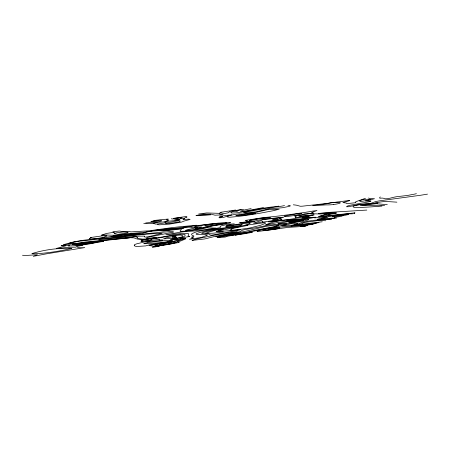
<?xml version="1.0" encoding="UTF-8"?>
<svg xmlns="http://www.w3.org/2000/svg" width="450" height="450" viewBox="0 0 450 450"><rect width="100%" height="100%" fill="white"/><g stroke="black" fill="none" stroke-linecap="round" stroke-linejoin="round"><path stroke-width="0.67" d="M157.523 220.826L153.624 221.372A17.893 1.406 -8.3 0 0 153.067 221.434L150.885 221.625L151.537 221.377A7.492 0.585 -8.3 0 1 152.061 221.248L153.877 220.928A3.667 0.287 -8.3 0 1 155.205 220.843L155.964 220.849A5.434 0.427 -8.3 0 0 156.324 220.843L157.528 220.809M159.238 246.077L156.679 246.639A20.149 1.581 -8.3 0 1 154.732 246.999L152.393 247.252A8.443 0.664 -8.3 0 1 152.494 247.118L152.572 247.072A17.752 1.395 -8.3 0 1 153.315 246.757L159.249 246.049M159.497 244.569L159.446 244.603A11.228 0.883 -8.3 0 0 159.593 244.907L160.003 244.958A7.144 0.562 -8.3 0 0 162 244.89A8.589 0.675 -8.3 0 0 163.817 244.721L168.643 243.889M169.374 243.602L169.239 243.664A12.6 0.99 -8.3 0 1 168.654 243.889M169.419 243.585L171.197 242.972A6.311 0.495 -8.3 0 0 170.961 242.843A4.933 0.388 -8.3 0 0 170.061 242.837L169.121 242.893A11.616 0.911 -8.3 0 0 167.361 243.051L161.167 244.029A8.556 0.669 -8.3 0 0 159.514 244.564M220.95 223.942L221.248 223.796L220.776 223.712A12.403 0.973 -8.3 0 0 217.794 223.785L217.17 223.836A14.332 1.125 -8.3 0 0 214.301 224.1L208.924 224.814A4.657 0.366 -8.3 0 0 207.428 225.09L205.352 225.602A9.399 0.737 -8.3 0 0 204.699 225.855L205.92 226.153A5.558 0.433 -8.3 0 0 207.017 226.074L212.349 225.433A21.802 1.71 -8.3 0 0 213.536 225.264L218.166 224.544A5.293 0.416 -8.3 0 0 220.888 223.965L220.866 223.971M365.507 198.27L355.882 201.707A32.85 2.576 -8.3 0 0 355.584 202.118L355.888 202.551L355.365 202.731L347.31 203.591L346.601 203.524L346.5 203.074L342.911 202.534L349.729 200.61L348.784 200.531L330.373 202.944A25.251 1.98 -8.3 0 1 325.558 203.591L302.681 206.151A11.171 0.878 -8.3 0 1 300.313 206.252L297.293 205.431A63.917 5.018 -8.3 0 0 296.274 205.155L293.338 204.795M182.914 239.321L185.558 238.939L180.461 241.082L177.244 241.256L182.498 239.439M241.954 224.561L242.252 224.454L239.169 224.713A30.561 2.396 -8.3 0 0 235.766 225.107L227.464 226.294A3.673 0.287 -8.3 0 0 226.395 226.53L225.624 226.828L226.041 227.019A12.476 0.979 -8.3 0 0 227.475 227.053L230.749 226.822A5.04 0.394 -8.3 0 0 231.547 226.727L232.656 226.581M241.779 224.606C241.729 225.99 236.233 225.877 233.224 226.502M284.512 205.594L282.847 205.926A8.91 0.698 -8.3 0 1 281.239 206.218L267.688 208.153A17.977 1.412 -8.3 0 0 264.212 208.637L244.013 212.479A6.789 0.534 -8.3 0 0 243.636 212.771L247.331 212.788L255.409 211.894L268.695 208.851L282.285 207.759L289.367 206.336L290.312 205.898L289.862 205.509A35.758 2.807 -8.3 0 0 289.029 205.363L287.983 205.279M278.848 206.106L278.19 206.224A9.461 0.743 -8.3 0 1 276.193 206.561C263.121 207.613 250.447 210.999 237.487 212.732A7.644 0.602 -8.3 0 1 235.744 212.901L232.414 213.041A13.354 1.046 -8.3 0 1 231.671 213.002L230.839 212.692A39.549 3.105 -8.3 0 1 230.805 212.484L232.076 211.832L237.549 211.05L236.492 210.876A5.76 0.45 -8.3 0 1 236.447 210.718L243.45 209.306M250.476 232.712L252.332 232.324L250.701 232.369A10.738 0.844 -8.3 0 0 248.546 232.571L235.361 235.097L244.997 233.662A26.736 2.098 -8.3 0 1 248.524 233.038L249.941 232.802M234.546 235.018L236.571 234.613L230.586 235.299A37.648 2.953 -8.3 0 0 224.128 236.239L217.367 237.454L220.292 237.358A20.402 1.603 -8.3 0 1 222.21 237.291L225.191 237.088L226.991 236.413A4.832 0.377 -8.3 0 1 228.156 236.132L233.882 235.131M235.626 210.015L219.831 212.422L223.701 213.727L228.156 212.788A19.704 1.547 -8.3 0 0 228.752 212.524L229.871 211.461L234.399 210.718A6.981 0.546 -8.3 0 0 235.581 210.527L238.545 209.998A60.514 4.747 -8.3 0 0 241.104 209.52M336.606 218.002L328.708 219.077L318.071 219.532L317.126 219.364L326.919 216.653L314.651 217.89L315.056 217.699A10.631 0.833 -8.3 0 0 315.557 217.496L315.681 217.429A12.645 0.99 -8.3 0 0 315.838 217.243L307.986 217.434A16.312 1.277 -8.3 0 0 305.899 217.637L302.468 217.845L314.162 214.903A8.094 0.636 -8.3 0 0 314.106 214.763L300.426 216.304L298.845 215.826A3.881 0.304 -8.3 0 1 299.177 215.674L309.606 213.626L320.046 214.003L328.303 213.581L318.218 216.653L321.362 216.647A13.472 1.057 -8.3 0 0 323.443 216.444L348.069 213.857L352.586 213.806M271.704 229.354L275.794 228.628A7.082 0.557 -8.3 0 0 276.525 228.392L276.677 228.324A4.511 0.354 -8.3 0 0 276.57 228.172L276.373 228.156A7.29 0.574 -8.3 0 0 274.089 228.251L269.139 229.258A37.491 2.942 -8.3 0 0 268.808 229.382L268.155 229.725L271.344 229.404M318.983 222.632L311.124 223.656A122.271 9.591 -8.3 0 1 307.344 224.151L291.015 225.872L298.327 223.92L301.781 222.351L309.229 220.944L314.978 220.196L331.639 219.308M381.932 206.1C372.921 206.758 363.87 207.506 354.842 207.501C346.961 205.841 366.891 203.692 367.262 204.131A36.073 2.829 -8.3 0 0 370.035 203.906L377.623 203.13L374.979 202.866L381.532 201.836A13.089 1.029 -8.3 0 1 383.94 201.6A11.756 0.922 -8.3 0 1 385.988 201.459L396.889 202.168M314.055 223.926L312.913 224.055A32.479 2.548 -8.3 0 0 306.248 224.882L300.161 226.046A10.704 0.838 -8.3 0 0 300.814 226.159L301.793 226.181A39.077 3.066 -8.3 0 0 304.661 226.131L305.876 226.074M155.666 220.286L168.261 219.026L166.32 219.887L168.817 220.101L166.669 221.141L163.288 221.991L158.946 222.204L152.741 223.341L144.011 223.425A10.159 0.799 -8.3 0 1 143.764 223.414M354.527 213.294L353.767 213.339L355.016 212.839L321.418 216.433A4.101 0.321 -8.3 0 1 319.776 216.484A3.954 0.309 -8.3 0 1 319.669 216.388L323.173 215.331A7.065 0.557 -8.3 0 1 324.439 215.072L336.24 213.368L335.317 213.373A6.452 0.506 -8.3 0 0 333.917 213.491L328.579 214.02L336.471 212.692L318.381 213.474L328.489 212.406L366.812 210.071M333.551 204.553C349.515 202.072 333.022 201.392 327.774 203.602A65.031 5.102 -8.3 0 1 325.311 203.929L312.637 205.712L325.344 204.93A10.716 0.838 -8.3 0 1 326.171 204.902L327.69 204.913A15.626 1.226 -8.3 0 0 333.506 204.564M307.434 225.664L305.736 225.771A10.254 0.804 -8.3 0 1 305.257 225.765L304.808 225.72L306.495 225.321A21.386 1.676 -8.3 0 0 306.934 225.242L309.876 224.691A4.134 0.326 -8.3 0 1 310.956 224.505L311.119 224.482A7.83 0.613 -8.3 0 1 312.919 224.224M322.217 221.782L296.955 224.786L302.079 223.65L302.766 223.009L304.622 222.463L317.042 220.708A9.242 0.726 -8.3 0 1 319.522 220.5L325.862 220.748M305.044 226.294L301.629 226.519A29.604 2.323 -8.3 0 0 299.34 226.682L288.338 227.379L261.461 231.013A6.817 0.534 -8.3 0 0 260.432 231.154L257.074 231.497A16.971 1.333 -8.3 0 1 257.175 231.272L257.58 231.058A5.681 0.444 -8.3 0 1 258.322 230.828C273.561 225.782 290.874 227.672 307.277 224.454A21.639 1.699 -8.3 0 1 311.186 223.926L313.785 223.611A27.647 2.171 -8.3 0 1 316.344 223.324M252.27 213.581L255.774 213.39L250.363 214.357A15.924 1.249 -8.3 0 1 243.242 215.213A18.495 1.451 -8.3 0 1 239.619 215.511L238.427 215.578A13.202 1.035 -8.3 0 1 236.261 215.567L235.856 215.426L239.107 214.931A22.618 1.772 -8.3 0 0 239.991 214.819L247.967 213.862A7.284 0.574 -8.3 0 1 249.593 213.739L250.785 213.683A7.639 0.602 -8.3 0 0 251.589 213.632L251.983 213.604M384.609 205.397L383.372 205.481A42.969 3.369 -8.3 0 1 378.652 205.723L360.231 205.588L376.273 203.709L387.287 204.694M225.771 222.632L226.181 222.621M245.357 221.991L239.58 222.722L241.144 222.885A46.496 3.651 -8.3 0 1 242.061 222.924L246.538 222.936A8.646 0.681 -8.3 0 0 248.383 222.778L255.009 221.501A7.892 0.619 -8.3 0 0 254.509 221.428L246.949 221.912A13.427 1.052 -8.3 0 1 245.357 221.991M145.699 222.93L156.898 222.024L161.387 221.023A17.82 1.401 -8.3 0 0 161.561 220.928C161.786 219.628 157.995 220.562 156.876 220.427A6.958 0.546 -8.3 0 0 155.295 220.573L154.086 220.714A5.462 0.427 -8.3 0 0 153.63 220.77M171.534 218.526L171.748 218.959L177.227 218.638A21.24 1.665 -8.3 0 1 177.992 218.706L178.436 218.886L174.566 219.932L179.949 219.651L176.951 220.399L167.377 221.304L164.7 222.255L166.118 222.705L157.854 223.987L155.807 224.117L153.203 223.414M77.023 247.061L79.616 247.736L84.808 247.607L46.513 253.828A108.259 8.494 -8.3 0 0 41.681 254.739L40.792 254.908A86.889 6.817 -8.3 0 0 38.379 255.381L33.249 256.331L37.361 254.722L26.021 255.476L22.5 255.263M180.023 220.967L179.1 220.764A5.124 0.399 -8.3 0 0 178.335 220.781L168.576 222.497A55.041 4.32 -8.3 0 0 167.619 222.727L165.673 223.251A4.123 0.321 -8.3 0 0 165.521 223.335L165.825 223.498A11.301 0.889 -8.3 0 0 166.821 223.543L167.912 223.504A4.776 0.377 -8.3 0 0 168.654 223.442L172.237 223.003A13.866 1.086 -8.3 0 0 173.903 222.767C175.309 222.165 180.405 222.497 180.169 221.023M184.14 218.447L184.309 218.891L182.959 219.555L188.646 219.127L190.114 219.42L183.746 221.169A5.85 0.461 -8.3 0 0 183.549 221.282L181.665 222.053A5.119 0.399 -8.3 0 1 180.478 222.289L169.425 224.117L159.654 224.803A14.321 1.125 -8.3 0 1 158.636 224.769L157.359 224.196M368.606 197.989L369.36 198.422L374.501 198.72L365.417 201.127L370.997 200.987L370.266 201.414A9.315 0.731 -8.3 0 1 368.37 201.921L350.28 205.206L347.406 206.072L346.494 206.764L348.761 206.708L357.109 204.907A6.688 0.523 -8.3 0 1 360.028 204.452L371.036 203.287L375.362 201.656L379.136 200.891L420.553 195.261A57.482 4.511 -8.3 0 0 427.5 194.13M263.458 207.495A19.924 1.564 -8.3 0 1 261.135 208.029L245.104 211.061A4.168 0.326 -8.3 0 1 243.264 211.297L240.379 211.297L242.179 210.555A19.372 1.519 -8.3 0 1 243.906 210.094L244.918 209.852A18.186 1.429 -8.3 0 1 251.145 208.614M416.385 193.669A22.686 1.778 -8.3 0 1 414.765 194.079L407.244 195.502L396.99 196.667A5.406 0.422 -8.3 0 0 395.128 196.971C391.146 197.572 386.606 199.963 383.102 198.174C381.296 197.736 378.276 199.091 380.137 197.061A11.498 0.9 -8.3 0 1 380.317 196.931M127.688 232.639L127.913 232.819L117.832 234.371L114.131 233.668L115.026 233.229A14.737 1.159 -8.3 0 1 116.184 232.903L122.726 231.975L128.014 232.194L127.688 232.639M71.702 248.462C59.062 251.257 45.562 253.614 32.366 253.772A7.447 0.585 -8.3 0 1 31.927 253.592C44.595 249.638 58.494 247.843 71.702 248.462M114.3 232.256L106.498 233.438L102.094 234.945A35.415 2.779 -8.3 0 0 101.728 235.097A45.011 3.533 -8.3 0 0 101.514 235.192C105.626 234.653 111.926 235.457 116.848 235.192A59.383 4.657 -8.3 0 0 119.481 234.956C130.674 232.757 142.217 233.376 153.371 230.574A9.664 0.759 -8.3 0 1 155.52 230.254L160.521 229.629A38.514 3.021 -8.3 0 1 163.356 229.314L166.438 228.999A12.386 0.973 -8.3 0 1 167.906 228.881L169.026 228.814A18.771 1.474 -8.3 0 0 170.196 228.729L172.035 228.578A39.386 3.088 -8.3 0 0 173.588 228.442L176.501 228.139A9.107 0.714 -8.3 0 0 178.537 227.88L196.425 225.214L178.656 226.901A137.621 10.8 -8.3 0 0 174.392 227.368A140.979 11.059 -8.3 0 0 171.298 227.717L150.649 230.602A12.758 1.001 -8.3 0 1 149.074 230.816L130.894 231.896L129.229 231.458L121.562 231.739L120.251 231.12A15.328 1.204 -8.3 0 0 119.121 231.047L112.832 231.756L114.3 232.256M207.833 227.835L216.203 228.094L195.036 230.934L185.828 231.609A12.178 0.956 -8.3 0 0 184.05 231.739L183.487 231.789A8.364 0.658 -8.3 0 0 181.361 232.02L165.814 234.714L180.821 233.601A14.361 1.125 -8.3 0 1 182.177 233.505L184.011 233.421A23.49 1.845 -8.3 0 1 185.788 233.398A22.736 1.783 -8.3 0 1 186.547 233.426L188.752 233.814L188.511 235.373A87.688 6.879 -8.3 0 1 188.336 235.586L187.982 236.042A17.488 1.373 -8.3 0 0 188.089 236.188A17.707 1.389 -8.3 0 0 188.274 236.261L189.759 236.458L182.683 237.707A13.674 1.074 -8.3 0 1 181.322 237.819C173.874 238.005 187.206 237.701 184.888 234.495A9.782 0.765 -8.3 0 0 184.14 234.433L172.941 235.063L152.955 238.652A37.018 2.902 -8.3 0 1 150.109 239.091L143.027 239.833L137.379 239.068A143.938 11.295 -8.3 0 1 136.536 238.809L133.841 237.864L130.388 237.718L75.583 243.641A29.919 2.346 -8.3 0 1 72.726 243.962L69.289 244.311A20.818 1.631 -8.3 0 1 65.981 244.575L63.529 244.637L73.333 242.004L80.741 240.587L102.246 237.988L117.118 235.423L135.501 233.528L142.65 233.274L147.324 231.879L152.336 231.126L158.782 230.648L163.102 231.024L180.697 229.061L181.429 229.427L180.09 230.946L180.135 231.407L185.158 231.143A10.839 0.849 -8.3 0 0 186.958 230.906L189.703 230.49A4.826 0.377 -8.3 0 1 191.076 230.299C196.627 230.141 201.971 228.898 207.203 227.638A6.176 0.484 -8.3 0 1 207.72 227.694L207.833 227.835M186.891 216.979L186.817 217.086A6.694 0.523 -8.3 0 1 186.542 217.215L185.704 217.496A5.524 0.433 -8.3 0 0 185.439 217.631C184.168 219.398 176.175 218.593 181.676 217.851A4.005 0.315 -8.3 0 0 182.019 217.704A3.921 0.309 -8.3 0 0 182.014 217.631L176.276 218.177A4.989 0.394 -8.3 0 1 175.455 218.312L173.559 218.514L173.925 218.357A5.636 0.444 -8.3 0 1 174.454 218.216L178.138 217.592A5.119 0.399 -8.3 0 1 179.213 217.479L183.448 216.906A5.698 0.444 -8.3 0 1 185.428 216.63C186.969 216.253 185.558 216.956 186.891 216.979M165.15 229.995L163.912 230.535L165.037 230.541A4.809 0.377 -8.3 0 0 166.089 230.439L166.5 230.394A4.635 0.366 -8.3 0 0 167.822 230.226L172.451 229.309L178.774 228.752A6.064 0.478 -8.3 0 0 179.955 228.623L180.743 228.521A10.395 0.816 -8.3 0 0 181.929 228.364L184.033 227.998L169.869 229.089A8.527 0.669 -8.3 0 0 168.626 229.202L154.198 230.597L165.15 229.995M262.789 221.743L262.434 222.188L277.762 219.932L278.297 219.757L272.458 219.527L280.277 217.806L262.761 219.611L261.562 220.438L253.468 223.116L256.348 223.116L262.789 221.743M137.503 237.583L137.475 238.236L137.908 238.5A13.641 1.069 -8.3 0 0 138.589 238.579L142.571 239.107L146.931 238.989L156.324 237.482L148.101 238.399A3.78 0.298 -8.3 0 1 147.122 238.461L146.216 238.162L148.056 237.319L173.554 232.003L171.996 231.688A30.645 2.402 -8.3 0 0 169.639 231.677C139.466 233.781 109.519 238.084 79.425 241.189A8.28 0.647 -8.3 0 0 77.996 241.374L75.718 241.712A5.231 0.411 -8.3 0 0 74.002 242.021L68.068 243.546L75.977 243.073L76.646 243.394L81.771 242.606A8.471 0.664 -8.3 0 1 83.655 242.291L84.707 242.134A7.841 0.613 -8.3 0 1 86.394 241.898L106.521 239.985A110.576 8.674 -8.3 0 0 110.199 239.636L111.516 239.507A141.722 11.121 -8.3 0 0 116.927 238.961L119.531 238.691A100.918 7.92 -8.3 0 0 125.212 238.072C128.233 238.967 135.489 235.131 137.503 237.583M265.843 224.854C279.883 221.642 294.334 220.444 308.7 218.509A25.149 1.974 -8.3 0 0 311.034 218.132L314.353 217.434L313.335 217.316A14.524 1.142 -8.3 0 0 312.497 217.322L297.135 219.369A19.451 1.524 -8.3 0 1 295.301 219.431C285.497 220.022 274.742 220.523 265.843 224.854M216.248 231.547L223.341 231.969L213.958 233.123A41.4 3.246 -8.3 0 1 212.012 233.257L205.644 233.224L208.738 232.172A25.133 1.974 -8.3 0 0 209.469 231.953L213.857 230.692A21.628 1.699 -8.3 0 1 216.607 230.091L223.723 228.999L216.248 231.547M240.272 229.748L211.725 235.159L210.493 235.08L208.845 234L201.701 233.488L202.399 232.869A33.148 2.599 -8.3 0 1 203.946 232.256L215.179 229.742L240.384 226.429L224.657 229.68A60.328 4.731 -8.3 0 0 222.84 230.062A61.892 4.854 -8.3 0 0 221.692 230.304L218.734 231.013A6.21 0.489 -8.3 0 0 218.076 231.278L221.867 231.322A18.776 1.474 -8.3 0 0 223.588 231.171L240.272 229.748M176.726 237.381L172.496 238.354L163.491 238.894L166.562 237.713L176.113 236.076L173.188 236.768A4.005 0.315 -8.3 0 0 172.496 236.964L172.187 237.156L176.726 237.381M231.862 228.943L229.95 230.158L234.99 230.068L249.373 228.099L260.854 225.191L264.909 223.571L265.607 223.093L265.241 222.761A8.685 0.681 -8.3 0 0 263.858 222.733L246.184 225.242L245.402 225.439L247.472 225.422L231.334 228.757L231.862 228.943M295.217 217.794L302.231 216.411A5.062 0.399 -8.3 0 1 304.616 215.977L312.412 215.072L306.219 216.607A23.771 1.867 -8.3 0 1 303.407 217.142L288.726 219.51L269.702 221.856L268.352 221.782L281.593 219.493L282.021 219.24L279.309 218.565L283.882 217.119L263.734 219.234L256.528 220.674A27.067 2.126 -8.3 0 1 255.499 220.888L246.606 221.648L247.236 220.629L245.447 220.393L261.883 217.822A16.982 1.333 -8.3 0 1 264.358 217.496C280.086 216.124 295.813 213.789 311.406 211.404A10.738 0.844 -8.3 0 1 312.722 211.084L317.008 210.521L312.024 212.349A10.035 0.787 -8.3 0 0 311.704 212.569L313.594 213.092L304.864 213.784L300.69 215.038L294.998 215.91L294.711 216.045L296.241 216.653L295.217 217.794M134.235 245.166L134.803 246.049L136.507 246.51L145.727 245.897L149.799 244.71L173.498 241.262L178.881 240.126L170.353 239.473L176.096 238.241A11.323 0.889 -8.3 0 0 177.868 237.915L182.177 236.863L182.542 235.558L180.428 235.058L173.599 235.361L152.336 239.034L150.891 239.383L151.374 239.901L149.096 240.801L138.51 243.399A7.701 0.602 -8.3 0 0 137.081 243.72L134.966 244.451L134.235 245.166M172.344 240.418L166.916 241.723A11.312 0.889 -8.3 0 1 164.509 242.111L153.304 243.349L143.786 243.748L144.489 243.349A10.249 0.804 -8.3 0 1 145.688 243.006L166.118 240.396A42.649 3.347 -8.3 0 1 167.856 240.317L172.344 240.418M219.763 213.986L223.099 214.571L220.275 214.909A37.401 2.936 -8.3 0 1 218.317 215.061L214.999 215.19L210.921 214.138L198.551 214.037L206.708 212.94L218.88 213.334L220.022 213.531L219.763 213.986M193.247 237.825L189.495 239.316L201.459 237.414L206.944 235.344A13.292 1.041 -8.3 0 0 207.354 235.035L204.109 234.495L198.405 234.669A7.307 0.574 -8.3 0 1 197.387 234.658L196.149 234.174L196.2 233.73A7.532 0.591 -8.3 0 1 197.145 233.404C211.455 228.594 226.614 227.841 241.521 225.906A3.757 0.292 -8.3 0 0 243.562 225.585C254.351 222.705 250.616 222.289 241.352 223.577C231.109 225.754 237.842 223.644 232.341 225.276A25.762 2.019 -8.3 0 1 230.164 225.489L226.451 225.709L234.309 223.796L228.611 224.286L222.227 225.551L220.123 226.277L220.523 227.239L220.005 227.571L213.188 229.05A12.808 1.007 -8.3 0 1 210.977 229.427C203.963 230.49 197.899 230.709 192.853 233.297A10.147 0.799 -8.3 0 0 192.049 233.589L191.571 234.433A209.036 16.402 -8.3 0 0 191.745 234.838L192.352 235.401A75.651 5.934 -8.3 0 0 192.847 235.614C196.942 236.492 188.1 236.97 193.247 237.825M343.446 215.004L343.367 215.106A7.2 0.562 -8.3 0 1 342.641 215.387L334.569 216.596A12.133 0.951 -8.3 0 1 333.546 216.624L332.876 216.613A7.116 0.557 -8.3 0 1 332.443 216.534L332.392 216.478A10.659 0.838 -8.3 0 1 332.409 216.416L338.147 215.319A11.531 0.906 -8.3 0 1 339.559 215.162L343.446 215.004M68.766 246.026L82.901 245.273L76.995 246.392L75.769 247.151L69.148 247.348A20.526 1.609 -8.3 0 0 67.607 247.449A19.029 1.491 -8.3 0 0 66.347 247.551L56.436 248.439L65.767 245.79L61.144 245.632L61.672 245.464L69.576 245.346L68.766 246.026M149.068 240.294L148.967 240.435A12.713 0.996 -8.3 0 1 148.618 240.615L140.923 241.543L143.094 240.975L141.103 240.148L141.553 240.086A25.296 1.986 -8.3 0 0 142.132 240.047L142.38 240.036A44.488 3.493 -8.3 0 0 143.944 239.923L148.77 240.176A7.982 0.624 -8.3 0 1 149.046 240.261L149.068 240.294M180.028 239.119C183.476 240.278 170.736 239.383 174.347 238.821A3.763 0.292 -8.3 0 1 175.314 238.607L180.658 238.039L181.412 238.089L180.343 238.601L185.794 238.444L180.028 239.119M264.803 229.832L262.868 230.574A4.309 0.337 -8.3 0 0 263.188 230.608C263.739 230.799 288.338 227.88 276.744 227.593A5.152 0.405 -8.3 0 0 275.445 227.711A5.316 0.416 -8.3 0 0 273.656 227.936L272.469 228.116A3.673 0.287 -8.3 0 0 271.502 228.285L264.431 229.691L264.803 229.832M327.021 217.434L321.036 218.807L333.405 218.047L334.907 217.851L334.468 217.699L335.419 217.339A11.796 0.928 -8.3 0 1 336.291 217.114L341.106 216.428L342.394 215.837A5.839 0.456 -8.3 0 1 343.53 215.606L348.176 214.611A7.048 0.551 -8.3 0 0 348.491 214.403L341.072 214.791L329.265 216.501A26.421 2.076 -8.3 0 0 328.41 216.759L327.037 217.378M210.487 214.791L203.625 215.443A43.56 3.42 -8.3 0 1 200.554 215.606A51.722 4.056 -8.3 0 1 198.894 215.674L195.941 215.601L196.819 215.336A7.869 0.619 -8.3 0 1 197.331 215.224L208.018 214.363A9.107 0.714 -8.3 0 1 208.496 214.38L210.487 214.791M239.062 213.947L242.679 214.031L255.544 212.507L269.37 209.227L272.227 209.542L279.197 209.16L273.949 210.583L261.309 212.979A60.818 4.77 -8.3 0 1 255.842 213.907L246.876 215.291A29.734 2.334 -8.3 0 1 243.883 215.708L242.921 215.831A27.776 2.177 -8.3 0 1 237.504 216.495A28.401 2.228 -8.3 0 1 235.063 216.759L230.777 217.148A8.477 0.664 -8.3 0 1 229.607 217.198C220.967 216.838 237.504 213.733 239.062 213.947M94.579 242.595L92.739 243.051A6.272 0.489 -8.3 0 1 91.091 243.338L90.349 243.45A4.404 0.343 -8.3 0 1 89.387 243.585L78.829 244.688L76.23 244.485L94.579 242.595M194.299 227.256L198.287 227.031A20.706 1.626 -8.3 0 1 199.322 226.986C207.574 226.519 189.416 229.41 197.252 228.763A4.011 0.315 -8.3 0 0 199.491 228.437L212.226 225.782A28.755 2.256 -8.3 0 1 215.038 225.338L226.845 223.104A4.973 0.388 -8.3 0 0 226.395 223.065C216.028 223.357 205.543 224.229 195.435 226.564A11.104 0.872 -8.3 0 0 194.985 226.761L194.299 227.256M176.383 242.466L171.197 243.776A11.919 0.934 -8.3 0 1 169.217 244.131L163.868 244.912A26.803 2.104 -8.3 0 1 162.298 245.109L156.746 245.593A10.08 0.793 -8.3 0 1 156.015 245.593L155.059 245.492A16.352 1.282 -8.3 0 1 154.749 245.295A16.836 1.322 -8.3 0 1 154.8 245.166L162.343 243.422A18.411 1.446 -8.3 0 1 164.599 243.067L169.931 242.347A4.297 0.337 -8.3 0 1 171.214 242.235L176.383 242.466M149.096 245.531L154.401 246.296L161.736 245.526A9.298 0.731 -8.3 0 0 163.541 245.278L178.431 242.584A14.377 1.131 -8.3 0 0 178.976 242.381L179.376 242.111A4.478 0.349 -8.3 0 0 179.179 242.038C170.083 240.727 159.041 243.72 149.096 245.531M215.994 236.796L225.799 235.71A46.873 3.679 -8.3 0 1 229.039 235.221L245.993 232.712A52.014 4.084 -8.3 0 0 248.276 232.335L264.634 228.853A16.65 1.305 -8.3 0 1 266.743 228.459A16.2 1.271 -8.3 0 1 268.847 228.094L279.343 226.063L286.701 224.044L279.146 224.297A19.254 1.513 -8.3 0 1 277.622 224.404L268.498 225.034L257.456 227.458L244.952 229.573L242.134 230.299L240.272 231.604L215.994 236.796M144.281 236.694L145.091 237.133L148.629 236.689L162.225 233.359L156.673 233.393L141.204 234.647L98.752 239.754L139.579 236.154L144.647 236.126L144.281 236.694M308.548 219.544L308.211 219.836A16.718 1.311 -8.3 0 1 307.288 220.202L302.152 221.372A4.461 0.349 -8.3 0 1 300.561 221.608L289.254 223.284L278.072 223.999A7.273 0.568 -8.3 0 1 277.858 223.864L277.914 223.802A6.795 0.534 -8.3 0 1 278.505 223.554L285.885 222.069A16.875 1.322 -8.3 0 1 288.973 221.586L304.886 219.549L308.548 219.544M297.675 223.633L297.517 223.791A8.781 0.686 -8.3 0 1 297.208 223.931L294.958 224.572A21.268 1.671 -8.3 0 1 293.743 224.859L288.652 225.675L281.739 225.928L291.347 223.65L296.837 223.324A28.693 2.25 -8.3 0 1 297.191 223.38L297.675 223.633M192.144 240.384L203.985 239.046A5.378 0.422 -8.3 0 0 205.189 238.838L215.764 236.205A8.471 0.664 -8.3 0 1 216.399 236.07L222.93 234.765A140.94 11.059 -8.3 0 0 226.356 234.067L237.195 231.547L231.266 232.189L216.951 234.759A135.54 10.637 -8.3 0 0 210.634 235.98L197.291 238.792A28.536 2.239 -8.3 0 0 194.113 239.642L192.144 240.384M284.411 216.163L285.84 216.495A28.046 2.199 -8.3 0 0 287.049 216.523L296.027 215.269A5.006 0.394 -8.3 0 0 296.516 215.162L298.727 214.599A43.048 3.375 -8.3 0 0 299.874 214.268L301.793 213.576L297.619 213.789A5.214 0.411 -8.3 0 0 296.544 213.902L284.411 216.163M303.322 220.269L295.386 221.867A4.005 0.315 -8.3 0 1 294.373 222.007L291.161 222.317A13.089 1.029 -8.3 0 1 290.16 222.362L288.669 222.289L303.317 220.281M146.987 241.898L153.141 241.363A24.564 1.929 -8.3 0 1 155.149 241.11L162.787 240.097L159.131 239.917A6.289 0.495 -8.3 0 1 159.103 239.816L159.429 239.574L157.337 239.687A10.08 0.793 -8.3 0 0 155.526 239.889L153 240.232A4.5 0.354 -8.3 0 0 151.38 240.514L146.987 241.898M270.219 217.282L267.457 217.856A6.48 0.506 -8.3 0 1 266.04 218.064L260.426 218.722A4.618 0.36 -8.3 0 0 259.464 218.852L249.345 220.567L249.947 220.264A7.841 0.613 -8.3 0 1 253.001 219.555L258.418 218.632A23.254 1.823 -8.3 0 1 261.315 218.199L270.219 217.282M222.435 216.619L218.914 217.648L219.381 217.766A12.319 0.968 -8.3 0 0 220.016 217.794L223.228 217.474L231.84 214.785L219.381 216.248L222.435 216.619M287.01 220.562L286.999 220.579A15.3 1.198 -8.3 0 0 287.218 220.77L287.342 220.809A10.181 0.799 -8.3 0 0 288.461 220.882L288.923 220.871A7.425 0.585 -8.3 0 0 290.447 220.776L294.699 220.309A23.901 1.873 -8.3 0 0 297.534 219.943L302.237 219.206L299.346 219.459A23.844 1.873 -8.3 0 1 295.571 219.774L287.274 220.388A6.936 0.546 -8.3 0 0 287.117 220.466L287.027 220.539M91.153 237.735L89.499 238.528A14.721 1.153 -8.3 0 0 89.291 238.764L90.214 239.001A9.034 0.709 -8.3 0 0 91.367 238.989C98.426 238.41 105.081 237.572 104.754 236.745A17.201 1.35 -8.3 0 0 105.851 236.419L106.881 235.958A9.641 0.754 -8.3 0 0 106.701 235.749L102.864 235.834A6.75 0.529 -8.3 0 0 100.89 236.047L90.377 237.555L91.013 237.645A6.249 0.489 -8.3 0 1 91.153 237.735M185.743 230.316L191.751 229.972A14.467 1.136 -8.3 0 0 194.231 229.652L206.398 227.351A8.634 0.675 -8.3 0 0 207.045 227.166L212.963 225.844A5.861 0.461 -8.3 0 1 214.2 225.664L225.596 223.881A34.571 2.711 -8.3 0 1 227.109 223.594L229.691 223.031A8.758 0.686 -8.3 0 0 230.231 222.857L230.625 222.638A5.175 0.405 -8.3 0 0 230.417 222.542L218.256 223.099L189.619 226.524A29.109 2.284 -8.3 0 1 187.594 226.794L183.735 227.295L190.333 227.171A13.781 1.08 -8.3 0 1 191.042 227.278L192.049 227.655L197.724 227.498L191.396 228.831A17.303 1.356 -8.3 0 0 189.562 229.219L185.743 230.316M72.692 244.395C81.866 246.527 92.469 242.888 101.981 241.65A7.183 0.562 -8.3 0 0 102.836 241.498L103.618 241.324L72.692 244.395M359.927 200.869L359.887 200.931A51.413 4.033 -8.3 0 0 359.814 201.212L360.894 201.561L364.759 200.835A36.754 2.886 -8.3 0 0 367.464 200.227L370.26 199.451A4.984 0.394 -8.3 0 0 370.361 199.361L368.494 199.221A26.252 2.059 -8.3 0 0 366.969 199.266L362.812 199.637L360.27 200.565A40.545 3.184 -8.3 0 0 359.927 200.869M139.899 233.662L135.54 234.489L125.246 235.282L124.819 235.384L127.063 235.564L124.464 235.963L110.987 236.632L115.763 235.704L134.522 233.899A12.78 1.001 -8.3 0 1 136.434 233.736L139.899 233.662M278.837 225.36L274.106 226.682L254.7 230.366A21.662 1.699 -8.3 0 0 252.338 230.878L247.652 231.986A8.083 0.636 -8.3 0 1 245.812 232.346L223.436 235.637L245.632 231.249L266.271 226.299L274.264 225.219L278.837 225.36"/></g></svg>
